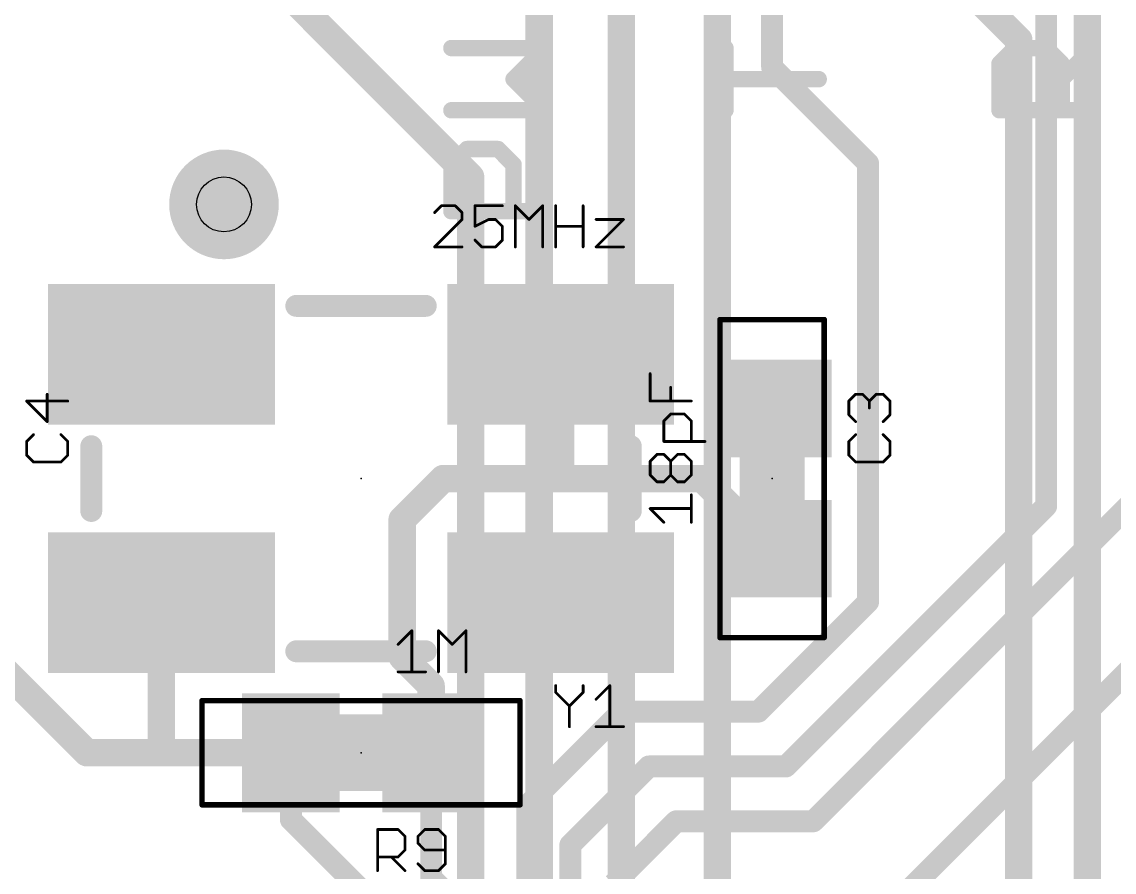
# Model space of a CAD drawing. Extents: x -27 to 80, y -11 to 53.
# Drawn here: x 26.07 to 36.19, y 28.1 to 35.98 of the extents above; entities that cross this region are included whole.
import ezdxf

# ---------------------------------------------------------------- set-up
doc = ezdxf.new("R2010")
doc.units = 0
for name, color, linetype in [('1', 12, 'CONTINUOUS'), ('16', 132, 'CONTINUOUS'), ('18', 110, 'CONTINUOUS'), ('21', 53, 'CONTINUOUS'), ('23', 53, 'CONTINUOUS'), ('25', 253, 'CONTINUOUS'), ('27', 253, 'CONTINUOUS'), ('29', 253, 'CONTINUOUS'), ('31', 253, 'CONTINUOUS'), ('35', 253, 'CONTINUOUS'), ('39', 12, 'CONTINUOUS'), ('44', 253, 'CONTINUOUS'), ('51', 53, 'CONTINUOUS')]:
    doc.layers.add(name, color=color, linetype=linetype)

# ---------------------------------------------------------------- blocks, each defined once
blk = doc.blocks.new('RECT')
blk.add_solid([(-0.5, -0.5), (0.5, -0.5), (-0.5, 0.5), (0.5, 0.5)])
blk = doc.blocks.new('ROUNDV')
at = {"const_width": 0.5}
blk.add_lwpolyline([(0, -0.25, 1), (0, 0.25, 1), (0, -0.25)], format="xyb", dxfattribs=at)

msp = doc.modelspace()

# ---------------------------------------------------------------- linework, layer by layer
at = {"layer": '1'}
for points, const_width in [([(33.02, 35.56), (33.02, 37.35)], 0.2032), ([(35.56, 31.496), (35.56, 37.35)], 0.2032), ([(33.909, 34.671), (33.02, 35.56)], 0.2032), ([(33.909, 30.607), (33.909, 34.671)], 0.2032), ([(33.15, 26.8), (40.64, 34.29)], 0.2032), ([(33.401, 28.575), (38.1, 33.274)], 0.2032), ([(31.06, 31.805), (31.06, 32.9)], 0.254), ([(31.115, 31.75), (31.06, 31.805)], 0.254), ([(29.591, 31.369), (29.972, 31.75)], 0.254), ([(29.972, 31.75), (31.115, 31.75)], 0.254), ([(31.115, 31.75), (32.37, 31.75)], 0.254), ([(32.37, 31.75), (33.02, 31.1)], 0.254), ([(33.147, 29.083), (35.56, 31.496)], 0.2032), ([(29.591, 30.099), (29.591, 31.369)], 0.254), ([(27.36, 29.265), (27.36, 30.6)], 0.254), ([(32.893, 29.591), (33.909, 30.607)], 0.2032), ([(26.67, 29.21), (25.4, 30.48)], 0.254), ([(29.86, 29.83), (29.591, 30.099)], 0.254), ([(29.86, 29.21), (29.86, 29.83)], 0.254), ([(30.75, 28.718), (31.623, 29.591)], 0.2032), ([(31.623, 29.591), (32.893, 29.591)], 0.2032), ([(27.305, 29.21), (27.36, 29.265)], 0.254), ([(27.305, 29.21), (26.67, 29.21)], 0.254), ([(28.56, 29.21), (27.305, 29.21)], 0.254), ([(28.56, 28.59), (28.56, 29.21)], 0.2032), ([(29.86, 28.052), (29.86, 29.21)], 0.2032), ([(31.15, 28.356), (31.877, 29.083)], 0.2032), ([(31.877, 29.083), (33.147, 29.083)], 0.2032), ([(30.75, 26.07), (30.75, 28.718)], 0.2032), ([(29.55, 27.6), (28.56, 28.59)], 0.2032), ([(31.55, 27.994), (32.131, 28.575)], 0.2032), ([(32.131, 28.575), (33.401, 28.575)], 0.2032), ([(31.15, 26.07), (31.15, 28.356)], 0.2032), ([(29.95, 27.962), (29.86, 28.052)], 0.2032)]:
    msp.add_lwpolyline(points, dxfattribs=dict(at, const_width=const_width))
for points, const_width in [([(33.0559, 35.5959, 1), (32.9841, 35.5241)], 0.1016), ([(32.9692, 35.56, 1), (33.0708, 35.56)], 0.1016), ([(33.9598, 34.671, 1), (33.8582, 34.671)], 0.1016), ([(33.8731, 34.6351, 1), (33.9449, 34.7069)], 0.1016), ([(31.1235, 32.9, 1), (30.9965, 32.9)], 0.127), ([(31.1049, 31.8499, 1), (31.0151, 31.7601)], 0.127), ([(29.972, 31.8135, 1), (29.972, 31.6865)], 0.127), ([(30.0169, 31.7051, 1), (29.9271, 31.7949)], 0.127), ([(30.9965, 31.805, 1), (31.1235, 31.805)], 0.127), ([(31.115, 31.8135, 1), (31.115, 31.6865)], 0.127), ([(31.0701, 31.7051, 1), (31.1599, 31.7949)], 0.127), ([(31.115, 31.6865, 1), (31.115, 31.8135)], 0.127), ([(32.4149, 31.7949, 1), (32.3251, 31.7051)], 0.127), ([(32.37, 31.6865, 1), (32.37, 31.8135)], 0.127), ([(35.5959, 31.4601, 1), (35.5241, 31.5319)], 0.1016), ([(29.6545, 31.369, 1), (29.5275, 31.369)], 0.127), ([(35.5092, 31.496, 1), (35.6108, 31.496)], 0.1016), ([(29.5461, 31.4139, 1), (29.6359, 31.3241)], 0.127), ([(32.9751, 31.0551, 1), (33.0649, 31.1449)], 0.127), ([(27.4235, 30.6, 1), (27.2965, 30.6)], 0.127), ([(33.9449, 30.5711, 1), (33.8731, 30.6429)], 0.1016), ([(33.8582, 30.607, 1), (33.9598, 30.607)], 0.1016), ([(29.6359, 30.1439, 1), (29.5461, 30.0541)], 0.127), ([(29.5275, 30.099, 1), (29.6545, 30.099)], 0.127), ([(29.9235, 29.83, 1), (29.7965, 29.83)], 0.127), ([(29.8151, 29.7851, 1), (29.9049, 29.8749)], 0.127), ([(31.623, 29.6418, 1), (31.623, 29.5402)], 0.1016), ([(31.6589, 29.5551, 1), (31.5871, 29.6269)], 0.1016), ([(32.8571, 29.6269, 1), (32.9289, 29.5551)], 0.1016), ([(32.893, 29.5402, 1), (32.893, 29.6418)], 0.1016), ([(27.4049, 29.2201, 1), (27.3151, 29.3099)], 0.127), ([(26.67, 29.2735, 1), (26.67, 29.1465)], 0.127), ([(26.6251, 29.1651, 1), (26.7149, 29.2549)], 0.127), ([(27.305, 29.2735, 1), (27.305, 29.1465)], 0.127), ([(27.2601, 29.2549, 1), (27.3499, 29.1651)], 0.127), ([(27.2965, 29.265, 1), (27.4235, 29.265)], 0.127), ([(27.305, 29.1465, 1), (27.305, 29.2735)], 0.127), ([(28.6108, 29.21, 1), (28.5092, 29.21)], 0.1016), ([(28.56, 29.1465, 1), (28.56, 29.2735)], 0.127), ([(29.7965, 29.21, 1), (29.9235, 29.21)], 0.127), ([(29.9108, 29.21, 1), (29.8092, 29.21)], 0.1016), ([(31.877, 29.1338, 1), (31.877, 29.0322)], 0.1016), ([(31.9129, 29.0471, 1), (31.8411, 29.1189)], 0.1016), ([(33.1111, 29.1189, 1), (33.1829, 29.0471)], 0.1016), ([(33.147, 29.0322, 1), (33.147, 29.1338)], 0.1016), ([(30.8008, 28.718, 1), (30.6992, 28.718)], 0.1016), ([(30.7141, 28.7539, 1), (30.7859, 28.6821)], 0.1016), ([(28.5959, 28.6259, 1), (28.5241, 28.5541)], 0.1016), ([(32.131, 28.6258, 1), (32.131, 28.5242)], 0.1016), ([(32.1669, 28.5391, 1), (32.0951, 28.6109)], 0.1016), ([(33.3651, 28.6109, 1), (33.4369, 28.5391)], 0.1016), ([(33.401, 28.5242, 1), (33.401, 28.6258)], 0.1016), ([(28.5092, 28.59, 1), (28.6108, 28.59)], 0.1016), ([(31.2008, 28.356, 1), (31.0992, 28.356)], 0.1016), ([(31.1141, 28.3919, 1), (31.1859, 28.3201)], 0.1016), ([(29.8959, 28.0879, 1), (29.8241, 28.0161)], 0.1016)]:
    msp.add_lwpolyline(points, format="xyb", dxfattribs=dict(at, const_width=const_width))
at = {"layer": '16', "const_width": 0.254}
for points in [[(35.306, 35.814), (20.32, 50.8)], [(35.941, 21.844), (35.941, 40.259)], [(30.226, 34.544), (26.67, 38.1)], [(32.512, 37.338), (32.512, 24.003)], [(31.623, 36.957), (31.623, 23.622)], [(30.861, 18.542), (30.861, 36.449)], [(35.306, 23.876), (35.306, 35.814)], [(30.226, 19.431), (30.226, 34.544)]]:
    msp.add_lwpolyline(points, dxfattribs=at)
at = {"layer": '16', "const_width": 0.127}
for points in [[(35.3695, 35.814, 1), (35.2425, 35.814)], [(35.2611, 35.7691, 1), (35.3509, 35.8589)], [(30.2895, 34.544, 1), (30.1625, 34.544)], [(30.1811, 34.4991, 1), (30.2709, 34.5889)]]:
    msp.add_lwpolyline(points, format="xyb", dxfattribs=at)
at = {"layer": '21'}
for points, const_width in [([(30.9118, 35.7384), (30.0475, 35.7384)], 0.1524), ([(30.6237, 35.4503), (30.9118, 35.7384)], 0.1524), ([(32.5875, 35.1622), (32.5875, 35.7384)], 0.1524), ([(35.1275, 35.5943), (35.2715, 35.7384)], 0.1524), ([(35.2715, 35.7384), (35.5596, 35.7384)], 0.1524), ([(35.5596, 35.7384), (35.7037, 35.5943)], 0.1524), ([(35.7037, 35.4503), (35.9918, 35.7384)], 0.1524), ([(35.1275, 35.1622), (35.1275, 35.5943)], 0.1524), ([(35.7037, 35.5943), (35.7037, 35.1622)], 0.1524), ([(30.9118, 35.1622), (30.6237, 35.4503)], 0.1524), ([(33.4518, 35.4503), (32.5875, 35.4503)], 0.1524), ([(30.0475, 35.1622), (30.9118, 35.1622)], 0.1524), ([(35.9918, 35.1622), (35.1275, 35.1622)], 0.1524), ([(30.0475, 34.6588), (30.1915, 34.8029)], 0.1524), ([(30.1915, 34.8029), (30.4796, 34.8029)], 0.1524), ([(30.4796, 34.8029), (30.6237, 34.6588)], 0.1524), ([(30.0475, 34.2266), (30.0475, 34.6588)], 0.1524), ([(30.6237, 34.6588), (30.6237, 34.2266)], 0.1524), ([(30.9118, 34.2266), (30.0475, 34.2266)], 0.1524), ([(28.61, 33.35), (29.81, 33.35)], 0.2032), ([(26.71, 31.45), (26.71, 32.05)], 0.2032), ([(31.71, 31.45), (31.71, 32.05)], 0.2032), ([(33.0505, 31.75), (32.9895, 31.75)], 0.4064), ([(29.81, 30.15), (28.61, 30.15)], 0.2032)]:
    msp.add_lwpolyline(points, dxfattribs=dict(at, const_width=const_width))
for points, const_width in [([(30.0475, 35.7765, 1), (30.0475, 35.7003)], 0.0762), ([(30.9387, 35.7114, 1), (30.8849, 35.7653)], 0.0762), ([(30.9118, 35.7003, 1), (30.9118, 35.7765)], 0.0762), ([(32.6256, 35.7384, 1), (32.5494, 35.7384)], 0.0762), ([(35.2715, 35.7765, 1), (35.2715, 35.7003)], 0.0762), ([(35.2985, 35.7114, 1), (35.2446, 35.7653)], 0.0762), ([(35.5866, 35.7653, 1), (35.5327, 35.7114)], 0.0762), ([(35.5596, 35.7003, 1), (35.5596, 35.7765)], 0.0762), ([(36.0187, 35.7114, 1), (35.9649, 35.7653)], 0.0762), ([(35.1005, 35.6213, 1), (35.1544, 35.5674)], 0.0762), ([(35.1656, 35.5943, 1), (35.0894, 35.5943)], 0.0762), ([(35.7418, 35.5943, 1), (35.6656, 35.5943)], 0.0762), ([(35.6767, 35.5674, 1), (35.7306, 35.6213)], 0.0762), ([(30.6506, 35.4772, 1), (30.5967, 35.4233)], 0.0762), ([(30.5967, 35.4772, 1), (30.6506, 35.4233)], 0.0762), ([(32.5875, 35.4884, 1), (32.5875, 35.4122)], 0.0762), ([(33.4518, 35.4122, 1), (33.4518, 35.4884)], 0.0762), ([(35.6767, 35.4772, 1), (35.7306, 35.4233)], 0.0762), ([(30.0475, 35.2003, 1), (30.0475, 35.1241)], 0.0762), ([(30.9118, 35.1241, 1), (30.9118, 35.2003)], 0.0762), ([(35.1275, 35.2003, 1), (35.1275, 35.1241)], 0.0762), ([(35.9918, 35.1241, 1), (35.9918, 35.2003)], 0.0762), ([(30.8849, 35.1352, 1), (30.9387, 35.1891)], 0.0762), ([(32.5494, 35.1622, 1), (32.6256, 35.1622)], 0.0762), ([(35.0894, 35.1622, 1), (35.1656, 35.1622)], 0.0762), ([(35.6656, 35.1622, 1), (35.7418, 35.1622)], 0.0762), ([(30.1915, 34.841, 1), (30.1915, 34.7648)], 0.0762), ([(30.2185, 34.7759, 1), (30.1646, 34.8298)], 0.0762), ([(30.5066, 34.8298, 1), (30.4527, 34.7759)], 0.0762), ([(30.4796, 34.7648, 1), (30.4796, 34.841)], 0.0762), ([(30.0205, 34.6858, 1), (30.0744, 34.6319)], 0.0762), ([(30.0856, 34.6588, 1), (30.0094, 34.6588)], 0.0762), ([(30.6618, 34.6588, 1), (30.5856, 34.6588)], 0.0762), ([(30.5967, 34.6319, 1), (30.6506, 34.6858)], 0.0762), ([(30.0475, 34.2647, 1), (30.0475, 34.1885)], 0.0762), ([(30.0094, 34.2266, 1), (30.0856, 34.2266)], 0.0762), ([(30.5856, 34.2266, 1), (30.6618, 34.2266)], 0.0762), ([(30.9118, 34.1885, 1), (30.9118, 34.2647)], 0.0762), ([(28.61, 33.4008, 1), (28.61, 33.2992)], 0.1016), ([(29.81, 33.2992, 1), (29.81, 33.4008)], 0.1016), ([(26.7608, 32.05, 1), (26.6592, 32.05)], 0.1016), ([(31.7608, 32.05, 1), (31.6592, 32.05)], 0.1016), ([(32.9895, 31.8516, 1), (32.9895, 31.6484)], 0.2032), ([(33.0505, 31.6484, 1), (33.0505, 31.8516)], 0.2032), ([(26.6592, 31.45, 1), (26.7608, 31.45)], 0.1016), ([(31.6592, 31.45, 1), (31.7608, 31.45)], 0.1016), ([(28.61, 30.2008, 1), (28.61, 30.0992)], 0.1016), ([(29.81, 30.0992, 1), (29.81, 30.2008)], 0.1016)]:
    msp.add_lwpolyline(points, format="xyb", dxfattribs=dict(at, const_width=const_width))
at = {"layer": '23'}
for p in [(29.21, 31.75), (33.02, 31.75), (29.21, 29.21)]:
    msp.add_point(p, dxfattribs=at)
at = {"layer": '25', "const_width": 0.0254}
for points in [[(26.3015, 32.2775), (26.3015, 32.5317)], [(33.7309, 32.4682), (33.7944, 32.5317)], [(33.7944, 32.5317), (33.858, 32.5317)], [(33.858, 32.5317), (33.9215, 32.4682)], [(33.9215, 32.4682), (33.9851, 32.5317)], [(33.9851, 32.5317), (34.0486, 32.5317)], [(34.0486, 32.5317), (34.1122, 32.4682)], [(26.4922, 32.4682), (26.1109, 32.4682)], [(26.1109, 32.4682), (26.3015, 32.2775)], [(33.7309, 32.341), (33.7309, 32.4682)], [(33.9215, 32.4682), (33.9215, 32.4046)], [(34.1122, 32.4682), (34.1122, 32.341)], [(33.7944, 32.2775), (33.7309, 32.341)], [(34.1122, 32.341), (34.0486, 32.2775)], [(26.1744, 32.1575), (26.1109, 32.0939)], [(26.1109, 32.0939), (26.1109, 31.9668)], [(26.4922, 32.0939), (26.4286, 32.1575)], [(26.4922, 31.9668), (26.4922, 32.0939)], [(33.7944, 32.1575), (33.7309, 32.0939)], [(33.7309, 32.0939), (33.7309, 31.9668)], [(34.1122, 32.0939), (34.0486, 32.1575)], [(34.1122, 31.9668), (34.1122, 32.0939)], [(26.1109, 31.9668), (26.1744, 31.9033)], [(26.1744, 31.9033), (26.4286, 31.9033)], [(26.4286, 31.9033), (26.4922, 31.9668)], [(33.7309, 31.9668), (33.7944, 31.9033)], [(33.7944, 31.9033), (34.0486, 31.9033)], [(34.0486, 31.9033), (34.1122, 31.9668)], [(31.0143, 29.8326), (31.0143, 29.7691)], [(31.0143, 29.7691), (31.1414, 29.642)], [(31.1414, 29.642), (31.2685, 29.7691)], [(31.2685, 29.7691), (31.2685, 29.8326)], [(31.3885, 29.7055), (31.5156, 29.8326)], [(31.5156, 29.8326), (31.5156, 29.4513)], [(31.1414, 29.642), (31.1414, 29.4513)], [(31.3885, 29.4513), (31.6427, 29.4513)], [(29.3633, 28.1178), (29.3633, 28.4991)], [(29.3633, 28.4991), (29.5539, 28.4991)], [(29.5539, 28.4991), (29.6175, 28.4356)], [(29.6175, 28.4356), (29.6175, 28.3085)], [(29.801, 28.4991), (29.7375, 28.4356)], [(29.7375, 28.4356), (29.7375, 28.372)], [(29.9282, 28.4991), (29.801, 28.4991)], [(29.9917, 28.4356), (29.9282, 28.4991)], [(29.9917, 28.1814), (29.9917, 28.4356)], [(29.7375, 28.372), (29.801, 28.3085)], [(29.5539, 28.2449), (29.3633, 28.2449)], [(29.4904, 28.2449), (29.6175, 28.1178)], [(29.6175, 28.3085), (29.5539, 28.2449)], [(29.801, 28.3085), (29.9917, 28.3085)], [(29.7375, 28.1814), (29.801, 28.1178)], [(29.9282, 28.1178), (29.9917, 28.1814)], [(29.801, 28.1178), (29.9282, 28.1178)]]:
    msp.add_lwpolyline(points, dxfattribs=at)
at = {"layer": '25', "const_width": 0.0127}
for points in [[(26.3079, 32.5317, 1), (26.2952, 32.5317)], [(33.7944, 32.5381, 1), (33.7944, 32.5254)], [(33.7989, 32.5272, 1), (33.7899, 32.5362)], [(33.8625, 32.5362, 1), (33.8535, 32.5272)], [(33.858, 32.5254, 1), (33.858, 32.5381)], [(33.9851, 32.5381, 1), (33.9851, 32.5254)], [(33.9896, 32.5272, 1), (33.9806, 32.5362)], [(34.0531, 32.5362, 1), (34.0442, 32.5272)], [(34.0486, 32.5254, 1), (34.0486, 32.5381)], [(26.1109, 32.4745, 1), (26.1109, 32.4618)], [(26.1154, 32.4726, 1), (26.1064, 32.4637)], [(26.4922, 32.4618, 1), (26.4922, 32.4745)], [(33.7372, 32.4682, 1), (33.7245, 32.4682)], [(33.7264, 32.4726, 1), (33.7354, 32.4637)], [(33.917, 32.4726, 1), (33.926, 32.4637)], [(33.9279, 32.4682, 1), (33.9152, 32.4682)], [(33.9152, 32.4046, 1), (33.9279, 32.4046)], [(33.917, 32.4637, 1), (33.926, 32.4726)], [(34.1185, 32.4682, 1), (34.1059, 32.4682)], [(34.1077, 32.4637, 1), (34.1167, 32.4726)], [(33.7354, 32.3455, 1), (33.7264, 32.3366)], [(33.7245, 32.341, 1), (33.7372, 32.341)], [(34.1059, 32.341, 1), (34.1185, 32.341)], [(34.1167, 32.3366, 1), (34.1077, 32.3455)], [(26.2952, 32.2775, 1), (26.3079, 32.2775)], [(26.297, 32.273, 1), (26.306, 32.282)], [(33.7899, 32.273, 1), (33.7989, 32.282)], [(34.0442, 32.282, 1), (34.0531, 32.273)], [(26.1172, 32.0939, 1), (26.1045, 32.0939)], [(26.1064, 32.0984, 1), (26.1154, 32.0895)], [(26.1789, 32.153, 1), (26.1699, 32.162)], [(26.4331, 32.162, 1), (26.4242, 32.153)], [(26.4986, 32.0939, 1), (26.4858, 32.0939)], [(26.4877, 32.0895, 1), (26.4967, 32.0984)], [(33.7372, 32.0939, 1), (33.7245, 32.0939)], [(33.7264, 32.0984, 1), (33.7354, 32.0895)], [(33.7989, 32.153, 1), (33.7899, 32.162)], [(34.0531, 32.162, 1), (34.0442, 32.153)], [(34.1185, 32.0939, 1), (34.1059, 32.0939)], [(34.1077, 32.0895, 1), (34.1167, 32.0984)], [(26.1154, 31.9713, 1), (26.1064, 31.9623)], [(26.1045, 31.9668, 1), (26.1172, 31.9668)], [(26.1744, 31.9096, 1), (26.1744, 31.8969)], [(26.1699, 31.8988, 1), (26.1789, 31.9078)], [(26.4242, 31.9078, 1), (26.4331, 31.8988)], [(26.4286, 31.8969, 1), (26.4286, 31.9096)], [(26.4858, 31.9668, 1), (26.4986, 31.9668)], [(26.4967, 31.9623, 1), (26.4877, 31.9713)], [(33.7354, 31.9713, 1), (33.7264, 31.9623)], [(33.7245, 31.9668, 1), (33.7372, 31.9668)], [(33.7944, 31.9096, 1), (33.7944, 31.8969)], [(33.7899, 31.8988, 1), (33.7989, 31.9078)], [(34.0442, 31.9078, 1), (34.0531, 31.8988)], [(34.0486, 31.8969, 1), (34.0486, 31.9096)], [(34.1059, 31.9668, 1), (34.1185, 31.9668)], [(34.1167, 31.9623, 1), (34.1077, 31.9713)], [(31.0206, 29.8326, 1), (31.0079, 29.8326)], [(31.0079, 29.7691, 1), (31.0206, 29.7691)], [(31.0188, 29.7736, 1), (31.0098, 29.7646)], [(31.2749, 29.8326, 1), (31.2622, 29.8326)], [(31.2622, 29.7691, 1), (31.2749, 29.7691)], [(31.273, 29.7646, 1), (31.264, 29.7736)], [(31.5219, 29.8326, 1), (31.5092, 29.8326)], [(31.5201, 29.8281, 1), (31.5111, 29.8371)], [(31.384, 29.71, 1), (31.393, 29.701)], [(31.1477, 29.642, 1), (31.135, 29.642)], [(31.1369, 29.6465, 1), (31.1459, 29.6375)], [(31.1369, 29.6375, 1), (31.1459, 29.6465)], [(31.3885, 29.4577, 1), (31.3885, 29.4449)], [(31.6427, 29.4449, 1), (31.6427, 29.4577)], [(31.135, 29.4513, 1), (31.1477, 29.4513)], [(31.5092, 29.4513, 1), (31.5219, 29.4513)], [(29.3633, 28.5055, 1), (29.3633, 28.4928)], [(29.3696, 28.4991, 1), (29.3569, 28.4991)], [(29.5584, 28.5036, 1), (29.5495, 28.4946)], [(29.5539, 28.4928, 1), (29.5539, 28.5055)], [(29.6239, 28.4356, 1), (29.6111, 28.4356)], [(29.7438, 28.4356, 1), (29.7311, 28.4356)], [(29.801, 28.5055, 1), (29.801, 28.4928)], [(29.8055, 28.4946, 1), (29.7966, 28.5036)], [(29.9326, 28.5036, 1), (29.9237, 28.4946)], [(29.9282, 28.4928, 1), (29.9282, 28.5055)], [(29.9981, 28.4356, 1), (29.9854, 28.4356)], [(29.613, 28.4311, 1), (29.622, 28.4401)], [(29.733, 28.4401, 1), (29.742, 28.4311)], [(29.742, 28.3765, 1), (29.733, 28.3675)], [(29.7311, 28.372, 1), (29.7438, 28.372)], [(29.9872, 28.4311, 1), (29.9962, 28.4401)], [(29.3633, 28.2513, 1), (29.3633, 28.2386)], [(29.4949, 28.2494, 1), (29.4859, 28.2404)], [(29.5495, 28.2494, 1), (29.5584, 28.2404)], [(29.5539, 28.2386, 1), (29.5539, 28.2513)], [(29.6111, 28.3085, 1), (29.6239, 28.3085)], [(29.622, 28.304, 1), (29.613, 28.313)], [(29.801, 28.3148, 1), (29.801, 28.3021)], [(29.7966, 28.304, 1), (29.8055, 28.313)], [(29.9917, 28.3021, 1), (29.9917, 28.3148)], [(29.742, 28.1858, 1), (29.733, 28.1769)], [(29.9854, 28.1814, 1), (29.9981, 28.1814)], [(29.9962, 28.1769, 1), (29.9872, 28.1858)], [(29.3569, 28.1178, 1), (29.3696, 28.1178)], [(29.613, 28.1133, 1), (29.622, 28.1223)], [(29.801, 28.1242, 1), (29.801, 28.1115)], [(29.7966, 28.1133, 1), (29.8055, 28.1223)], [(29.9237, 28.1223, 1), (29.9326, 28.1133)], [(29.9282, 28.1115, 1), (29.9282, 28.1242)]]:
    msp.add_lwpolyline(points, format="xyb", dxfattribs=at)
at = {"layer": '27', "const_width": 0.0254}
for points in [[(29.9552, 34.2776), (29.8917, 34.2141)], [(30.0823, 34.2776), (29.9552, 34.2776)], [(30.1459, 34.2141), (30.0823, 34.2776)], [(30.1459, 34.1505), (30.1459, 34.2141)], [(30.5201, 34.2776), (30.2659, 34.2776)], [(30.2659, 34.2776), (30.2659, 34.087)], [(30.6401, 33.8963), (30.6401, 34.2776)], [(30.6401, 34.2776), (30.7672, 34.1505)], [(30.7672, 34.1505), (30.8943, 34.2776)], [(30.8943, 34.2776), (30.8943, 33.8963)], [(31.0143, 33.8963), (31.0143, 34.2776)], [(31.2685, 34.2776), (31.2685, 33.8963)], [(29.8917, 33.8963), (30.1459, 34.1505)], [(30.2659, 34.087), (30.393, 34.1505)], [(30.393, 34.1505), (30.4565, 34.1505)], [(30.4565, 34.1505), (30.5201, 34.087)], [(31.3885, 34.1505), (31.6427, 34.1505)], [(31.6427, 34.1505), (31.3885, 33.8963)], [(30.5201, 34.087), (30.5201, 33.9599)], [(31.0143, 34.087), (31.2685, 34.087)], [(30.3294, 33.8963), (30.2659, 33.9599)], [(30.5201, 33.9599), (30.4565, 33.8963)], [(30.1459, 33.8963), (29.8917, 33.8963)], [(30.4565, 33.8963), (30.3294, 33.8963)], [(31.3885, 33.8963), (31.6427, 33.8963)], [(31.8894, 32.468), (31.8894, 32.7222)], [(32.08, 32.468), (32.08, 32.5951)], [(32.2707, 32.468), (31.8894, 32.468)], [(32.0165, 32.2844), (32.08, 32.348)], [(32.0165, 32.0938), (32.0165, 32.2844)], [(32.08, 32.348), (32.2071, 32.348)], [(32.2071, 32.348), (32.2707, 32.2844)], [(32.2707, 32.2844), (32.2707, 32.0938)], [(32.3978, 32.0938), (32.0165, 32.0938)], [(31.8894, 31.9102), (31.9529, 31.9738)], [(31.8894, 31.7831), (31.8894, 31.9102)], [(31.9529, 31.9738), (32.0165, 31.9738)], [(32.0165, 31.9738), (32.08, 31.9102)], [(32.08, 31.9102), (32.1436, 31.9738)], [(32.08, 31.7831), (32.08, 31.9102)], [(32.1436, 31.9738), (32.2071, 31.9738)], [(32.2071, 31.9738), (32.2707, 31.9102)], [(32.2707, 31.9102), (32.2707, 31.7831)], [(31.9529, 31.7196), (31.8894, 31.7831)], [(32.08, 31.7831), (32.0165, 31.7196)], [(32.1436, 31.7196), (32.08, 31.7831)], [(32.2707, 31.7831), (32.2071, 31.7196)], [(32.0165, 31.7196), (31.9529, 31.7196)], [(32.2071, 31.7196), (32.1436, 31.7196)], [(32.2707, 31.3454), (32.2707, 31.5996)], [(32.0165, 31.3454), (31.8894, 31.4725)], [(31.8894, 31.4725), (32.2707, 31.4725)], [(29.5538, 30.2135), (29.6809, 30.3406)], [(29.6809, 30.3406), (29.6809, 29.9593)], [(29.928, 29.9593), (29.928, 30.3406)], [(29.928, 30.3406), (30.0551, 30.2135)], [(30.0551, 30.2135), (30.1822, 30.3406)], [(30.1822, 30.3406), (30.1822, 29.9593)], [(29.5538, 29.9593), (29.808, 29.9593)]]:
    msp.add_lwpolyline(points, dxfattribs=at)
at = {"layer": '27', "const_width": 0.0127}
for points in [[(29.8872, 34.2186, 1), (29.8962, 34.2096)], [(29.9552, 34.284, 1), (29.9552, 34.2713)], [(29.9597, 34.2731, 1), (29.9507, 34.2821)], [(30.0868, 34.2821, 1), (30.0778, 34.2731)], [(30.0823, 34.2713, 1), (30.0823, 34.284)], [(30.1522, 34.2141, 1), (30.1395, 34.2141)], [(30.1414, 34.2096, 1), (30.1504, 34.2186)], [(30.2722, 34.2776, 1), (30.2595, 34.2776)], [(30.2659, 34.284, 1), (30.2659, 34.2713)], [(30.5201, 34.2713, 1), (30.5201, 34.284)], [(30.6464, 34.2776, 1), (30.6337, 34.2776)], [(30.6446, 34.2821, 1), (30.6356, 34.2731)], [(30.9006, 34.2776, 1), (30.8879, 34.2776)], [(30.8988, 34.2731, 1), (30.8898, 34.2821)], [(31.0206, 34.2776, 1), (31.0079, 34.2776)], [(31.2748, 34.2776, 1), (31.2621, 34.2776)], [(30.1395, 34.1505, 1), (30.1522, 34.1505)], [(30.1504, 34.146, 1), (30.1414, 34.155)], [(30.393, 34.1569, 1), (30.393, 34.1442)], [(30.3958, 34.1448, 1), (30.3901, 34.1562)], [(30.461, 34.155, 1), (30.452, 34.146)], [(30.4565, 34.1442, 1), (30.4565, 34.1569)], [(30.7627, 34.155, 1), (30.7717, 34.146)], [(30.7627, 34.146, 1), (30.7717, 34.155)], [(31.3885, 34.1569, 1), (31.3885, 34.1442)], [(31.6472, 34.146, 1), (31.6382, 34.155)], [(31.6427, 34.1442, 1), (31.6427, 34.1569)], [(30.2595, 34.087, 1), (30.2722, 34.087)], [(30.263, 34.0926, 1), (30.2687, 34.0813)], [(30.5264, 34.087, 1), (30.5137, 34.087)], [(30.5156, 34.0825, 1), (30.5246, 34.0915)], [(31.0143, 34.0933, 1), (31.0143, 34.0806)], [(31.2685, 34.0806, 1), (31.2685, 34.0933)], [(30.2704, 33.9643, 1), (30.2614, 33.9554)], [(30.5137, 33.9599, 1), (30.5264, 33.9599)], [(30.5246, 33.9554, 1), (30.5156, 33.9643)], [(29.8917, 33.9027, 1), (29.8917, 33.89)], [(29.8872, 33.9008, 1), (29.8962, 33.8918)], [(30.1459, 33.89, 1), (30.1459, 33.9027)], [(30.3294, 33.9027, 1), (30.3294, 33.89)], [(30.3249, 33.8918, 1), (30.3339, 33.9008)], [(30.452, 33.9008, 1), (30.461, 33.8918)], [(30.4565, 33.89, 1), (30.4565, 33.9027)], [(30.6337, 33.8963, 1), (30.6464, 33.8963)], [(30.8879, 33.8963, 1), (30.9006, 33.8963)], [(31.0079, 33.8963, 1), (31.0206, 33.8963)], [(31.2621, 33.8963, 1), (31.2748, 33.8963)], [(31.3885, 33.9027, 1), (31.3885, 33.89)], [(31.384, 33.9008, 1), (31.393, 33.8918)], [(31.6427, 33.89, 1), (31.6427, 33.9027)], [(31.8957, 32.7222, 1), (31.883, 32.7222)], [(32.0864, 32.5951, 1), (32.0737, 32.5951)], [(31.883, 32.468, 1), (31.8957, 32.468)], [(31.8894, 32.4743, 1), (31.8894, 32.4616)], [(32.0737, 32.468, 1), (32.0864, 32.468)], [(32.2707, 32.4616, 1), (32.2707, 32.4743)], [(32.0228, 32.2844, 1), (32.0101, 32.2844)], [(32.012, 32.2889, 1), (32.021, 32.28)], [(32.08, 32.3543, 1), (32.08, 32.3416)], [(32.0845, 32.3435, 1), (32.0755, 32.3525)], [(32.2116, 32.3525, 1), (32.2027, 32.3435)], [(32.2071, 32.3416, 1), (32.2071, 32.3543)], [(32.2771, 32.2844, 1), (32.2644, 32.2844)], [(32.2662, 32.28, 1), (32.2752, 32.2889)], [(32.0165, 32.1001, 1), (32.0165, 32.0874)], [(32.0101, 32.0938, 1), (32.0228, 32.0938)], [(32.2644, 32.0938, 1), (32.2771, 32.0938)], [(32.3978, 32.0874, 1), (32.3978, 32.1001)], [(31.8957, 31.9102, 1), (31.883, 31.9102)], [(31.8849, 31.9147, 1), (31.8939, 31.9057)], [(31.9529, 31.9801, 1), (31.9529, 31.9674)], [(31.9574, 31.9693, 1), (31.9484, 31.9783)], [(32.021, 31.9783, 1), (32.012, 31.9693)], [(32.0165, 31.9674, 1), (32.0165, 31.9801)], [(32.0755, 31.9147, 1), (32.0845, 31.9057)], [(32.0864, 31.9102, 1), (32.0737, 31.9102)], [(32.0755, 31.9057, 1), (32.0845, 31.9147)], [(32.1436, 31.9801, 1), (32.1436, 31.9674)], [(32.1481, 31.9693, 1), (32.1391, 31.9783)], [(32.2116, 31.9783, 1), (32.2027, 31.9693)], [(32.2071, 31.9674, 1), (32.2071, 31.9801)], [(32.2771, 31.9102, 1), (32.2644, 31.9102)], [(32.2662, 31.9057, 1), (32.2752, 31.9147)], [(31.883, 31.7831, 1), (31.8957, 31.7831)], [(31.8939, 31.7876, 1), (31.8849, 31.7786)], [(32.0845, 31.7876, 1), (32.0755, 31.7786)], [(32.0737, 31.7831, 1), (32.0864, 31.7831)], [(32.0845, 31.7786, 1), (32.0755, 31.7876)], [(32.2644, 31.7831, 1), (32.2771, 31.7831)], [(32.2752, 31.7786, 1), (32.2662, 31.7876)], [(31.9529, 31.7259, 1), (31.9529, 31.7132)], [(31.9484, 31.7151, 1), (31.9574, 31.7241)], [(32.012, 31.7241, 1), (32.021, 31.7151)], [(32.0165, 31.7132, 1), (32.0165, 31.7259)], [(32.1436, 31.7259, 1), (32.1436, 31.7132)], [(32.1391, 31.7151, 1), (32.1481, 31.7241)], [(32.2027, 31.7241, 1), (32.2116, 31.7151)], [(32.2071, 31.7132, 1), (32.2071, 31.7259)], [(32.2771, 31.5996, 1), (32.2644, 31.5996)], [(31.8939, 31.477, 1), (31.8849, 31.468)], [(31.8894, 31.4788, 1), (31.8894, 31.4661)], [(32.2707, 31.4661, 1), (32.2707, 31.4788)], [(32.012, 31.3409, 1), (32.021, 31.3499)], [(32.2644, 31.3454, 1), (32.2771, 31.3454)], [(29.6872, 30.3406, 1), (29.6745, 30.3406)], [(29.6854, 30.3361, 1), (29.6764, 30.3451)], [(29.9343, 30.3406, 1), (29.9216, 30.3406)], [(29.9325, 30.3451, 1), (29.9235, 30.3361)], [(30.1886, 30.3406, 1), (30.1759, 30.3406)], [(30.1867, 30.3361, 1), (30.1777, 30.3451)], [(29.5493, 30.218, 1), (29.5583, 30.209)], [(30.0506, 30.218, 1), (30.0596, 30.209)], [(30.0506, 30.209, 1), (30.0596, 30.218)], [(29.5538, 29.9657, 1), (29.5538, 29.953)], [(29.6745, 29.9593, 1), (29.6872, 29.9593)], [(29.808, 29.953, 1), (29.808, 29.9657)], [(29.9216, 29.9593, 1), (29.9343, 29.9593)], [(30.1759, 29.9593, 1), (30.1886, 29.9593)]]:
    msp.add_lwpolyline(points, format="xyb", dxfattribs=at)
at = {"layer": '39', "const_width": 0.0508}
for points in [[(32.537, 30.277), (32.537, 33.223)], [(32.537, 33.223), (33.503, 33.223)], [(33.503, 33.223), (33.503, 30.277)], [(33.503, 30.277), (32.537, 30.277)], [(27.737, 28.727), (27.737, 29.693)], [(27.737, 29.693), (30.683, 29.693)], [(30.683, 29.693), (30.683, 28.727)], [(30.683, 28.727), (27.737, 28.727)]]:
    msp.add_lwpolyline(points, dxfattribs=at)
at = {"layer": '39', "const_width": 0.0254}
for points in [[(32.5497, 33.223, 1), (32.5243, 33.223)], [(32.537, 33.2357, 1), (32.537, 33.2103)], [(33.5157, 33.223, 1), (33.4903, 33.223)], [(33.503, 33.2103, 1), (33.503, 33.2357)], [(32.537, 30.2897, 1), (32.537, 30.2643)], [(32.5243, 30.277, 1), (32.5497, 30.277)], [(33.4903, 30.277, 1), (33.5157, 30.277)], [(33.503, 30.2643, 1), (33.503, 30.2897)], [(27.7497, 29.693, 1), (27.7243, 29.693)], [(27.737, 29.7057, 1), (27.737, 29.6803)], [(30.6957, 29.693, 1), (30.6703, 29.693)], [(30.683, 29.6803, 1), (30.683, 29.7057)], [(27.737, 28.7397, 1), (27.737, 28.7143)], [(30.683, 28.7143, 1), (30.683, 28.7397)], [(27.7243, 28.727, 1), (27.7497, 28.727)], [(30.6703, 28.727, 1), (30.6957, 28.727)]]:
    msp.add_lwpolyline(points, format="xyb", dxfattribs=at)
at = {"layer": '44'}
msp.add_circle((27.94, 34.29), 0.254, dxfattribs=at)
at = {"layer": '51', "const_width": 0.1524}
for points in [[(32.796, 31.505), (32.796, 31.995)], [(33.244, 31.995), (33.244, 31.505)], [(28.965, 29.434), (29.455, 29.434)], [(29.455, 28.986), (28.965, 28.986)]]:
    msp.add_lwpolyline(points, dxfattribs=at)
at = {"layer": '51', "const_width": 0.0762}
for points in [[(32.8341, 31.995, 1), (32.7579, 31.995)], [(33.2821, 31.995, 1), (33.2059, 31.995)], [(32.7579, 31.505, 1), (32.8341, 31.505)], [(33.2059, 31.505, 1), (33.2821, 31.505)], [(28.965, 29.4721, 1), (28.965, 29.3959)], [(29.455, 29.3959, 1), (29.455, 29.4721)], [(28.965, 29.0241, 1), (28.965, 28.9479)], [(29.455, 28.9479, 1), (29.455, 29.0241)]]:
    msp.add_lwpolyline(points, format="xyb", dxfattribs=at)

# ---------------------------------------------------------------- block references
at = {"layer": '1'}
for p, xscale, yscale, rotation in [((27.36, 32.9), 1.9, 1.1, 180), ((31.06, 32.9), 1.9, 1.1, 180), ((33.02, 32.4), 0.7, 0.9, 270), ((33.02, 31.1), 0.7, 0.9, 270), ((27.36, 30.6), 1.9, 1.1, 180), ((31.06, 30.6), 1.9, 1.1, 180), ((28.56, 29.21), 0.7, 0.9, 180), ((29.86, 29.21), 0.7, 0.9, 180)]:
    msp.add_blockref('RECT', p, dxfattribs=dict(at, xscale=xscale, yscale=yscale, rotation=rotation))
at = {"layer": '18', "xscale": 1.016, "yscale": 1.016}
msp.add_blockref('ROUNDV', (27.94, 34.29), dxfattribs=at)
msp.add_blockref('ROUNDV', (27.94, 34.29), dxfattribs=at)
at = {"layer": '21', "xscale": 0.4064, "yscale": 0.7112, "rotation": 180}
msp.add_blockref('RECT', (29.21, 29.21), dxfattribs=at)
at = {"layer": '29'}
for p, xscale, yscale, rotation in [((27.36, 32.9), 2.1032, 1.3032, 180), ((31.06, 32.9), 2.1032, 1.3032, 180), ((33.02, 32.4), 0.9032, 1.1032, 270), ((33.02, 31.1), 0.9032, 1.1032, 270), ((27.36, 30.6), 2.1032, 1.3032, 180), ((31.06, 30.6), 2.1032, 1.3032, 180), ((28.56, 29.21), 0.9032, 1.1032, 180), ((29.86, 29.21), 0.9032, 1.1032, 180)]:
    msp.add_blockref('RECT', p, dxfattribs=dict(at, xscale=xscale, yscale=yscale, rotation=rotation))
at = {"layer": '31'}
for p, xscale, yscale, rotation in [((27.36, 32.9), 1.9, 1.1, 180), ((31.06, 32.9), 1.9, 1.1, 180), ((33.02, 32.4), 0.7, 0.9, 270), ((33.02, 31.1), 0.7, 0.9, 270), ((27.36, 30.6), 1.9, 1.1, 180), ((31.06, 30.6), 1.9, 1.1, 180), ((28.56, 29.21), 0.7, 0.9, 180), ((29.86, 29.21), 0.7, 0.9, 180)]:
    msp.add_blockref('RECT', p, dxfattribs=dict(at, xscale=xscale, yscale=yscale, rotation=rotation))
at = {"layer": '35', "xscale": 0.3998, "yscale": 0.6}
for p, rotation in [((33.02, 31.75), 270), ((29.21, 29.21), 180)]:
    msp.add_blockref('RECT', p, dxfattribs=dict(at, rotation=rotation))
at = {"layer": '51', "xscale": 0.3, "yscale": 0.5999}
for p, rotation in [((33.0151, 32.154), 270), ((33.0151, 31.3412), 270), ((28.8012, 29.2149), 180), ((29.614, 29.2149), 180)]:
    msp.add_blockref('RECT', p, dxfattribs=dict(at, rotation=rotation))

doc.saveas('drawing.dxf')
